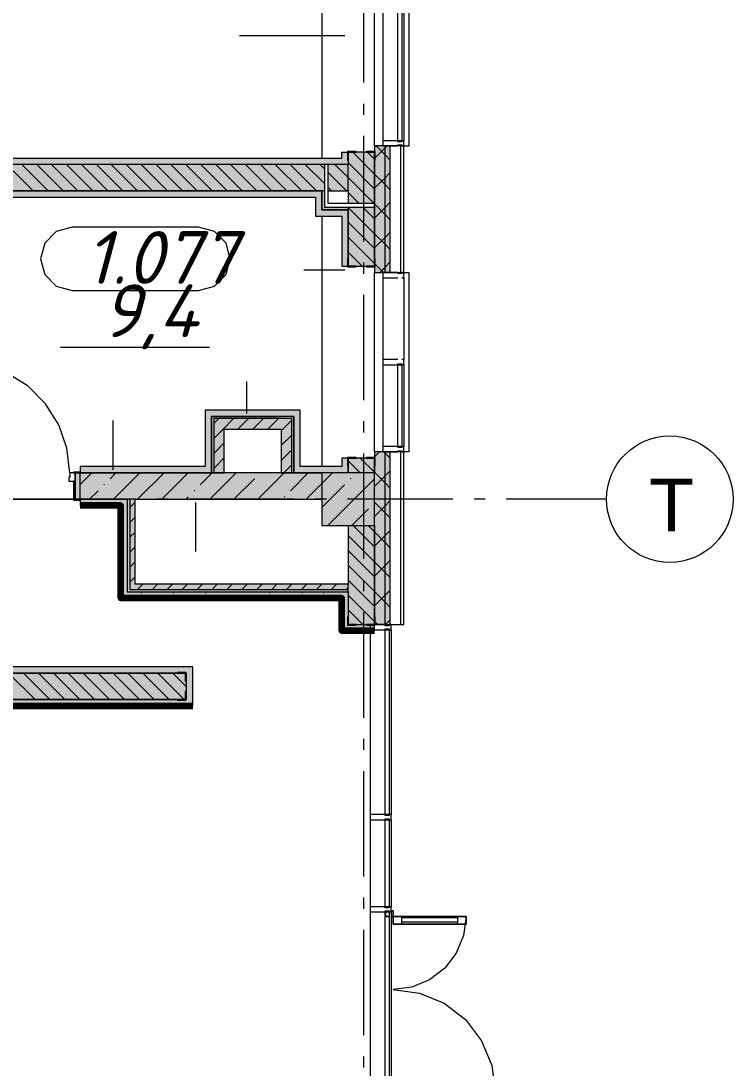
# Model space of a CAD drawing. Header units: millimetres. Extents: x -537608 to 253996, y -217170 to 186033.
# Drawn here: x -345579 to -338826, y -182995 to -173064 of the extents above; entities that cross this region are included whole.
import ezdxf

# ---------------------------------------------------------------- set-up
doc = ezdxf.new("R2010")
doc.units = ezdxf.units.MM
doc.layers.add('16) Лак 1.6м', color=160, linetype='Continuous', lineweight=90)
doc.layers.add('PDF _Геометрия', color=7, linetype='Continuous')
doc.layers.add('PDF _Текст', color=7, linetype='Continuous')
doc.layers.add('PDF _Сплошная заливка', color=7, linetype='Continuous', true_color=0xffffff)
doc.styles.add('PDF ArialMT', font='arial.ttf')
doc.styles.add('PDF ISOCPEUR Italic', font='isocpeui.ttf')

msp = doc.modelspace()

# ---------------------------------------------------------------- hatches: boundary and pattern name
at = {"layer": 'PDF _Сплошная заливка', "transparency": 33554559}
h = msp.add_hatch(color=256, dxfattribs=at)
h.paths.add_polyline_path([(-342355.0063, -178789.6441), (-342226.1907, -178789.6441), (-342226.1907, -177849.6447), (-342476.1919, -177849.6447), (-342476.1919, -178789.6441)], flags=0)
h.paths.add_polyline_path([(-342255.4795, -177349.6446), (-342226.1907, -177349.6446), (-342226.1907, -177209.6444), (-342476.1919, -177209.6444), (-342476.1919, -177349.6446), (-342355.0063, -177349.6446)], flags=0)
h.paths.add_polyline_path([(-342355.0063, -175389.6431), (-342226.1907, -175389.6431), (-342226.1907, -174829.6434), (-342476.1919, -174829.6434), (-342476.1919, -175389.6431)], flags=0)
h.paths.add_polyline_path([(-342476.1919, -174794.6427), (-342226.1907, -174794.6427), (-342226.1907, -174309.6424), (-342476.1919, -174309.6424), (-342476.1919, -174674.6435)], flags=0)
h.paths.add_polyline_path([(-342476.1919, -172489.642), (-342226.1907, -172489.642), (-342226.1907, -171849.6418), (-342476.1919, -171849.6418), (-342476.1919, -171909.6414)], flags=0)
h.paths.add_polyline_path([(-342355.0063, -169554.6408), (-342226.1907, -169554.6408), (-342226.1907, -168499.6402), (-342476.1919, -168499.6402), (-342476.1919, -169554.6408)], flags=0)
h.paths.add_polyline_path([(-342355.0063, -166679.6395), (-342226.1907, -166679.6395), (-342226.1907, -166499.6398), (-342476.1919, -166499.6398), (-342476.1919, -166679.6395)], flags=0)
h = msp.add_hatch(color=256, dxfattribs=at)
h.paths.add_polyline_path([(-342126.1903, -200599.6527), (-342126.1903, -198049.6522), (-342226.1907, -198049.6522), (-342226.1907, -200599.6527)], flags=0)
h.paths.add_polyline_path([(-342226.1907, -196349.6512), (-342126.1903, -196349.6512), (-342126.1903, -183314.6469), (-342226.1907, -183314.6469), (-342226.1907, -196149.6503)], flags=0)
h.paths.add_polyline_path([(-342126.1903, -178789.6441), (-342126.1903, -177149.6437), (-342226.1907, -177149.6437), (-342226.1907, -178789.6441)], flags=0)
h.paths.add_polyline_path([(-342126.1903, -175449.6437), (-342126.1903, -174249.6427), (-342226.1907, -174249.6427), (-342226.1907, -175449.6437)], flags=0)
h.paths.add_polyline_path([(-342226.1907, -172549.6422), (-342126.1903, -172549.6422), (-342126.1903, -171314.6409), (-342226.1907, -171314.6409), (-342226.1907, -172525.337)], flags=0)
h.paths.add_polyline_path([(-342226.1907, -169614.6411), (-342126.1903, -169614.6411), (-342126.1903, -168529.6399), (-342226.1907, -168529.6399), (-342226.1907, -168959.1343)], flags=0)
h = msp.add_hatch(color=256, dxfattribs=at)
h.paths.add_polyline_path([(-342126.1903, -200499.6523), (-342076.1901, -200499.6523), (-342076.1901, -198049.6522), (-342126.1903, -198049.6522), (-342126.1903, -200341.7158)], flags=0)
h.paths.add_polyline_path([(-342126.1903, -196349.6512), (-342076.1901, -196349.6512), (-342076.1901, -183314.6469), (-342126.1903, -183314.6469), (-342126.1903, -195349.0331)], flags=0)
h.paths.add_polyline_path([(-342076.1901, -178789.6441), (-342076.1901, -177149.6437), (-342126.1903, -177149.6437), (-342126.1903, -178789.6441)], flags=0)
h.paths.add_polyline_path([(-342126.1903, -175449.6437), (-342076.1901, -175449.6437), (-342076.1901, -174249.6427), (-342126.1903, -174249.6427), (-342126.1903, -175378.2996)], flags=0)
h.paths.add_polyline_path([(-342076.1901, -172549.6422), (-342076.1901, -171314.6409), (-342126.1903, -171314.6409), (-342126.1903, -172549.6422)], flags=0)
h.paths.add_polyline_path([(-342126.1903, -169614.6411), (-342076.1901, -169614.6411), (-342076.1901, -168529.6399), (-342126.1903, -168529.6399), (-342126.1903, -168959.1343)], flags=0)
at = {"layer": 'PDF _Сплошная заливка', "true_color": 0x56bc34, "transparency": 33554559}
h = msp.add_hatch(color=85, dxfattribs=at)
h.paths.add_polyline_path([(-342536.1904, -174424.6424), (-342476.1919, -174424.6424), (-342476.1919, -174309.6424), (-342536.1904, -174309.6424), (-342536.1904, -174364.6428)], flags=0)
h.paths.add_polyline_path([(-342476.1919, -172489.642), (-342476.1919, -171909.6414), (-342536.1904, -171909.6414), (-342536.1904, -172489.642)], flags=0)
for points in [[(-342536.1904, -174424.6424), (-342536.1904, -174364.6428), (-351304.5809, -174364.6428), (-351304.5809, -174424.6424), (-343198.2756, -174424.6424)], [(-342536.1904, -178539.6452), (-342536.1904, -178479.6444), (-344571.1976, -178479.6444), (-344571.1976, -178539.6452), (-343198.2756, -178539.6452)], [(-342226.1907, -178849.6448), (-342226.1907, -178789.6441), (-342536.1904, -178789.6441), (-342536.1904, -178849.6448), (-342355.0063, -178849.6448)], [(-344008.6909, -179249.6444), (-344008.6909, -179189.6458), (-351987.5757, -179189.6458), (-351987.5757, -179249.6444), (-344884.8143, -179249.6444)], [(-344884.8143, -179559.6462), (-343948.6923, -179559.6462), (-343948.6923, -179499.6455), (-351987.5757, -179499.6455), (-351987.5757, -179559.6462), (-346571.3529, -179559.6462)]]:
    msp.add_hatch(color=85, dxfattribs=at).paths.add_polyline_path(points)
at = {"layer": 'PDF _Сплошная заливка', "transparency": 33554559}
h = msp.add_hatch(color=256, dxfattribs=at)
h.paths.add_polyline_path([(-342776.641, -174674.6435), (-342701.1929, -174674.6435), (-342701.1929, -174424.6424), (-355926.1997, -174424.6424), (-355926.1997, -174674.6435), (-343198.2756, -174674.6435)], flags=0)
h.paths.add_polyline_path([(-342476.1919, -174674.6435), (-342476.1919, -174424.6424), (-342666.1944, -174424.6424), (-342666.1944, -174674.6435)], flags=0)
at = {"layer": 'PDF _Сплошная заливка', "true_color": 0xff7d7d, "transparency": 33554559}
for points in [[(-342726.193, -174734.6431), (-342726.193, -174674.6435), (-346426.1921, -174674.6435), (-346426.1921, -174734.6431), (-342776.641, -174734.6431)], [(-343110.5815, -176815.686), (-342990.5758, -176815.686), (-342990.5758, -176755.6853), (-343831.1927, -176755.6853), (-343831.1927, -176815.686), (-343198.2756, -176815.686)], [(-342726.193, -177349.6446), (-342536.1904, -177349.6446), (-342536.1904, -177289.6439), (-342990.5758, -177289.6439), (-342990.5758, -177349.6446)]]:
    msp.add_hatch(color=11, dxfattribs=at).paths.add_polyline_path(points)
at = {"layer": 'PDF _Сплошная заливка', "transparency": 33554559}
for points in [[(-343198.2756, -176835.6869), (-343010.5811, -176835.6869), (-343010.5811, -176815.686), (-343771.1941, -176815.686), (-343771.1941, -176835.6869), (-343751.1974, -176835.6869)], [(-343110.5815, -176935.6852), (-343110.5815, -176835.6869), (-343751.1974, -176835.6869), (-343751.1974, -176935.6852), (-343198.2756, -176935.6852)], [(-342476.1919, -178479.6444), (-342476.1919, -178454.6443), (-344571.1976, -178454.6443), (-344571.1976, -178479.6444), (-343198.2756, -178479.6444)], [(-342476.1919, -178454.6443), (-342476.1919, -178404.6441), (-344546.1975, -178404.6441), (-344546.1975, -178454.6443), (-343198.2756, -178454.6443)], [(-344008.6909, -179499.6455), (-344008.6909, -179249.6444), (-351927.5685, -179249.6444), (-351927.5685, -179499.6455), (-344884.8143, -179499.6455)]]:
    msp.add_hatch(color=256, dxfattribs=at).paths.add_polyline_path(points)
h = msp.add_hatch(color=256, dxfattribs=at)
h.paths.add_polyline_path([(-343198.2756, -177599.9924), (-342726.193, -177599.9924), (-342726.193, -177349.9912), (-345016.1962, -177349.9912), (-345016.1962, -177599.9924), (-344496.1973, -177599.9924)], flags=0)
h.paths.add_polyline_path([(-348346.1971, -177599.9924), (-348026.1991, -177599.9924), (-348026.1991, -177349.9912), (-351176.1959, -177349.9912), (-351176.1959, -177599.9924), (-348396.1973, -177599.9924)], flags=0)
h.paths.add_polyline_path([(-346771.1988, -177599.9924), (-346266.1931, -177599.9924), (-346266.1931, -177349.9912), (-346776.1937, -177349.9912), (-346776.1937, -177599.9924)], flags=0)
at = {"layer": 'PDF _Сплошная заливка', "true_color": 0xff7d7d, "transparency": 33554559}
h = msp.add_hatch(color=11, dxfattribs=at)
h.paths.add_polyline_path([(-343831.1927, -177349.9912), (-343831.1927, -177289.9927), (-345016.1962, -177289.9927), (-345016.1962, -177341.9908), (-345011.1927, -177341.9908), (-345011.1927, -177349.9912), (-344884.8143, -177349.9912)], flags=0)
h.paths.add_polyline_path([(-346426.1921, -177349.9912), (-346271.1965, -177346.9921), (-346271.1965, -177341.9908), (-346266.1931, -177341.9908), (-346266.1931, -177289.9927), (-346426.1921, -177289.9927)], flags=0)
at = {"layer": 'PDF _Сплошная заливка', "true_color": 0x56bc34, "transparency": 33554559}
h = msp.add_hatch(color=85, dxfattribs=at)
h.paths.add_polyline_path([(-344571.1976, -177659.9908), (-344571.1976, -177599.9924), (-345011.1927, -177600.7717), (-345011.1927, -177607.9927), (-345016.1962, -177607.9927), (-345016.1962, -177659.9908), (-344631.1962, -177659.9908)], flags=0)
h.paths.add_polyline_path([(-346776.1937, -177659.9908), (-346266.1931, -177659.9908), (-346266.1931, -177607.9927), (-346271.1965, -177607.9927), (-346271.1965, -177599.9924), (-346771.1988, -177600.5801), (-346771.1988, -177607.9927), (-346776.1937, -177607.9927)], flags=0)
h.paths.add_polyline_path([(-348257.8915, -177659.9908), (-348026.1991, -177659.9908), (-348026.1991, -177607.9927), (-348031.194, -177607.9927), (-348031.194, -177599.9924), (-348321.197, -177599.9924), (-348321.197, -177659.9908), (-348261.1985, -177659.9908)], flags=0)

# ---------------------------------------------------------------- linework, layer by layer
at = {"layer": '16) Лак 1.6м'}
for points in [[(-342226.1907, -178849.6448), (-342536.1904, -178849.6448), (-342536.1904, -178539.6452), (-344631.1962, -178539.6452), (-344631.1962, -177659.9908), (-345016.1962, -177659.9908)], [(-351987.5757, -179559.6462), (-343948.6923, -179559.6462)]]:
    msp.add_lwpolyline(points, dxfattribs=at)
at = {"layer": 'PDF _Геометрия', "color": 9, "lineweight": 9, "true_color": 0xc0c0c0}
for p, q in [((-342726.193, -171909.6414), (-342726.193, -174364.6428)), ((-342226.1907, -174249.6427), (-342226.1907, -172549.6422)), ((-342726.193, -174914.6431), (-342726.193, -177289.6439)), ((-342226.1907, -177149.6437), (-342226.1907, -175449.6437)), ((-346201.1997, -177599.6436), (-345081.1982, -177599.6436)), ((-345081.1982, -177599.9924), (-346201.1997, -177599.9924))]:
    msp.add_line(p, q, dxfattribs=at)
at = {"layer": 'PDF _Геометрия', "color": 253, "lineweight": 9, "true_color": 0xaaaaaa}
for p, q in [((-341901.9557, -172551.1294), (-341901.9557, -174251.1304)), ((-342326.1912, -173649.182), (-342326.1912, -172649.1824)), ((-342326.1912, -173955.0162), (-342326.1912, -173849.184)), ((-342326.1912, -175155.0173), (-342326.1912, -174155.0161)), ((-342001.9562, -174209.643), (-342001.9562, -174199.6425)), ((-342001.9562, -174249.6427), (-342001.9562, -174239.6434)), ((-341999.9582, -174199.6425), (-341999.9582, -174209.643)), ((-341999.9582, -174239.6434), (-341999.9582, -174249.6427)), ((-341901.9557, -174251.1304), (-341949.1916, -174251.1304)), ((-345243.6946, -175060.3863), (-345353.5039, -175170.1934)), ((-345093.6939, -175020.1944), (-345243.6946, -175060.3863)), ((-343893.6973, -175020.1944), (-345093.6939, -175020.1944)), ((-343743.6966, -175060.3863), (-343893.6973, -175020.1944)), ((-343633.8873, -175170.1934), (-343743.6966, -175060.3863)), ((-345353.5039, -175170.1934), (-345393.6953, -175320.1941)), ((-343593.696, -175320.1941), (-343633.8873, -175170.1934)), ((-345393.6953, -175320.1941), (-345353.5039, -175470.1937)), ((-343633.8873, -175470.1937), (-343593.696, -175320.1941)), ((-342326.1912, -175460.8499), (-342326.1912, -175355.017)), ((-345353.5039, -175470.1937), (-345243.6946, -175580.0019)), ((-343743.6966, -175580.0019), (-343633.8873, -175470.1937)), ((-342001.9562, -175459.6437), (-342001.9562, -175451.1303)), ((-342001.9562, -175451.1303), (-341999.9582, -175451.1303)), ((-341999.9582, -175451.1303), (-341999.9582, -175459.6437)), ((-341949.1916, -175451.1303), (-341901.9557, -175451.1303)), ((-341901.9557, -175451.1303), (-341901.9557, -177151.1314)), ((-345243.6946, -175580.0019), (-345093.6939, -175620.1943)), ((-345093.6939, -175620.1943), (-343893.6973, -175620.1943)), ((-343893.6973, -175620.1943), (-343743.6966, -175580.0019)), ((-342326.1912, -176660.8519), (-342326.1912, -175660.8507)), ((-345202.7368, -176158.2296), (-343789.8215, -176158.2296)), ((-342001.9562, -176324.6433), (-342001.9562, -176314.6439)), ((-341999.9582, -176314.6439), (-341999.9582, -176324.6433)), ((-342326.1912, -176966.6835), (-342326.1912, -176860.8506)), ((-342001.9562, -177109.644), (-342001.9562, -177099.6435)), ((-342001.9562, -177149.6437), (-342001.9562, -177139.6432)), ((-341999.9582, -177099.6435), (-341999.9582, -177109.644)), ((-341999.9582, -177139.6432), (-341999.9582, -177149.6437)), ((-341901.9557, -177151.1314), (-341949.1916, -177151.1314)), ((-342326.1912, -178166.6844), (-342326.1912, -177166.6844)), ((-344494.0185, -177599.6436), (-345494.023, -177599.6436)), ((-344188.187, -177599.6436), (-344294.0262, -177599.6436)), ((-342988.1903, -177599.6436), (-343988.1861, -177599.6436)), ((-342682.3588, -177599.6436), (-342788.1894, -177599.6436)), ((-341482.3535, -177599.6436), (-342482.3579, -177599.6436)), ((-341176.5219, -177599.6436), (-341282.3526, -177599.6436)), ((-340026.1896, -177599.6436), (-340976.521, -177599.6436)), ((-342326.1912, -178472.5182), (-342326.1912, -178366.6853)), ((-342326.1912, -179672.5192), (-342326.1912, -178672.519)), ((-342326.1912, -179978.3528), (-342326.1912, -179872.5179)), ((-342326.1912, -181178.3539), (-342326.1912, -180178.3515)), ((-342326.1912, -181484.1854), (-342326.1912, -181378.3526)), ((-342326.1912, -182684.1863), (-342326.1912, -181684.1863)), ((-342326.1912, -182990.0201), (-342326.1912, -182884.1872))]:
    msp.add_line(p, q, dxfattribs=at)
at = {"layer": 'PDF _Геометрия', "lineweight": 9}
for p, q in [((-342146.1955, -172599.6419), (-342146.1955, -174199.6425)), ((-342006.1932, -174199.6425), (-342006.1932, -172599.6419)), ((-341966.1913, -172599.6419), (-341966.1913, -174199.6425)), ((-341949.1916, -172599.6419), (-341949.1916, -174199.6425)), ((-342506.1954, -173204.8364), (-343506.1912, -173204.8364)), ((-342226.1907, -174249.6427), (-342226.1907, -175449.6437)), ((-342126.1903, -174249.6427), (-342226.1907, -174249.6427)), ((-342226.1907, -174368.4482), (-342126.1903, -174268.4477)), ((-342126.1903, -174333.7151), (-342210.2675, -174249.6427)), ((-342006.1932, -174199.6425), (-342146.1955, -174199.6425)), ((-342146.1955, -174199.6425), (-342146.1955, -174249.6427)), ((-342146.1955, -174249.6427), (-342006.1932, -174249.6427)), ((-342126.1903, -174268.4477), (-342107.3907, -174249.6427)), ((-342076.1901, -174249.6427), (-342126.1903, -174249.6427)), ((-342126.1903, -175449.6437), (-342126.1903, -174249.6427)), ((-341976.1982, -174249.6427), (-342076.1901, -174249.6427)), ((-342076.1901, -175449.6437), (-342076.1901, -174249.6427)), ((-342006.1932, -174209.643), (-342006.1932, -174199.6425)), ((-341966.1913, -174199.6425), (-342006.1932, -174199.6425)), ((-341966.1913, -174209.643), (-342006.1932, -174209.643)), ((-342006.1932, -174249.6427), (-342006.1932, -174239.6434)), ((-342006.1932, -174239.6434), (-341966.1913, -174239.6434)), ((-341949.1916, -174249.6427), (-341976.1982, -174249.6427)), ((-341976.1982, -175449.6437), (-341976.1982, -174249.6427)), ((-341949.1916, -174199.6425), (-341966.1913, -174199.6425)), ((-341966.1913, -174199.6425), (-341966.1913, -174209.643)), ((-341966.1913, -174239.6434), (-341966.1913, -174249.6427)), ((-341966.1913, -174249.6427), (-341949.1916, -174249.6427)), ((-341949.1916, -174249.6427), (-341949.1916, -174199.6425)), ((-341949.1916, -175449.6437), (-341949.1916, -174249.6427)), ((-351244.5823, -174364.6428), (-342536.1904, -174364.6428)), ((-342536.1904, -174364.6428), (-342536.1904, -174309.6424)), ((-342536.1904, -174309.6424), (-342476.1919, -174309.6424)), ((-342476.1919, -174309.6424), (-342476.1919, -174424.6424)), ((-342226.1907, -174309.6424), (-342476.1919, -174309.6424)), ((-342476.1919, -174309.6424), (-342476.1919, -174424.6424)), ((-342226.1907, -174516.558), (-342433.1069, -174309.6424)), ((-342226.1907, -174375.1363), (-342291.6922, -174309.6424)), ((-342226.1907, -174794.6427), (-342226.1907, -174309.6424)), ((-342076.1901, -174383.7148), (-342126.1903, -174333.7151)), ((-342701.1929, -174424.6424), (-355926.1997, -174424.6424)), ((-342536.1904, -174424.6424), (-351304.5809, -174424.6424)), ((-345462.2195, -174674.6435), (-345712.2207, -174424.6424)), ((-345320.8049, -174674.6435), (-345570.8059, -174424.6424)), ((-345179.3815, -174674.6435), (-345429.3826, -174424.6424)), ((-345037.9582, -174674.6435), (-345287.9594, -174424.6424)), ((-344896.535, -174674.6435), (-345146.5361, -174424.6424)), ((-344755.1203, -174674.6435), (-345005.1128, -174424.6424)), ((-344613.697, -174674.6435), (-344863.6981, -174424.6424)), ((-344472.2737, -174674.6435), (-344722.2748, -174424.6424)), ((-344330.8504, -174674.6435), (-344580.8515, -174424.6424)), ((-344189.4271, -174674.6435), (-344439.4282, -174424.6424)), ((-344048.0124, -174674.6435), (-344298.0049, -174424.6424)), ((-343906.5891, -174674.6435), (-344156.5902, -174424.6424)), ((-343765.1659, -174674.6435), (-344015.167, -174424.6424)), ((-343623.7426, -174674.6435), (-343873.7437, -174424.6424)), ((-343482.3193, -174674.6435), (-343732.3203, -174424.6424)), ((-343340.9046, -174674.6435), (-343590.9057, -174424.6424)), ((-343199.4813, -174674.6435), (-343449.4824, -174424.6424)), ((-343058.058, -174674.6435), (-343308.0591, -174424.6424)), ((-342916.6347, -174674.6435), (-343166.6358, -174424.6424)), ((-342775.22, -174674.6435), (-343025.2125, -174424.6424)), ((-342701.1929, -174607.2436), (-342883.7978, -174424.6424)), ((-342701.1929, -174465.822), (-342742.3746, -174424.6424)), ((-342666.1944, -174424.6424), (-342701.1929, -174424.6424)), ((-342701.1929, -174424.6424), (-342701.1929, -174674.6435)), ((-342476.1919, -174424.6424), (-342666.1944, -174424.6424)), ((-342666.1944, -174674.6435), (-342666.1944, -174424.6424)), ((-342476.1919, -174549.4013), (-342600.9513, -174424.6424)), ((-342476.1919, -174424.6424), (-342536.1904, -174424.6424)), ((-342226.1907, -174657.9797), (-342476.1919, -174407.9796)), ((-342476.1919, -174674.6435), (-342476.1919, -174424.6424)), ((-342492.3735, -174674.6435), (-342666.1944, -174500.8226)), ((-342230.9531, -174794.6427), (-342476.1919, -174549.4013)), ((-342126.1903, -174616.5579), (-342226.1907, -174516.558)), ((-342226.1907, -174651.2915), (-342126.1903, -174551.2911)), ((-342126.1903, -174551.2911), (-342076.1901, -174501.2909)), ((-342726.193, -174674.6435), (-346426.1921, -174674.6435)), ((-346426.1921, -174674.6435), (-342726.193, -174674.6435)), ((-342726.193, -174794.6427), (-342726.193, -174674.6435)), ((-342726.193, -174674.6435), (-342726.193, -174734.6431)), ((-342701.1929, -174674.6435), (-342726.193, -174674.6435)), ((-342701.1929, -174674.6435), (-342701.1929, -174794.6427)), ((-342633.7967, -174674.6435), (-342666.1944, -174642.2437)), ((-342666.1944, -174674.6435), (-342476.1919, -174674.6435)), ((-342666.1944, -174794.6427), (-342666.1944, -174674.6435)), ((-342476.1919, -174674.6435), (-342476.1919, -174794.6427)), ((-342076.1901, -174666.5581), (-342126.1903, -174616.5579)), ((-346366.1935, -174734.6431), (-342786.1915, -174734.6431)), ((-342786.1915, -174734.6431), (-342786.1915, -174914.6431)), ((-342726.193, -174734.6431), (-342726.193, -174854.6435)), ((-342372.3764, -174794.6427), (-342476.1919, -174690.8219)), ((-342726.193, -174829.6434), (-342726.193, -174794.6427)), ((-342726.193, -174854.6435), (-342726.193, -174829.6434)), ((-342476.1919, -174854.6435), (-342726.193, -174854.6435)), ((-342726.193, -174854.6435), (-342536.1904, -174854.6435)), ((-342701.1929, -174794.6427), (-342701.1929, -174829.6434)), ((-342701.1929, -174829.6434), (-342476.1919, -174829.6434)), ((-342476.1919, -174794.6427), (-342666.1944, -174794.6427)), ((-342536.1904, -174854.6435), (-342476.1919, -174854.6435)), ((-342226.1907, -174794.6427), (-342476.1919, -174794.6427)), ((-342476.1919, -174829.6434), (-342226.1907, -174829.6434)), ((-342476.1919, -174854.6435), (-342476.1919, -174829.6434)), ((-342226.1907, -175082.2442), (-342476.1919, -174832.2431)), ((-342476.1919, -175389.6431), (-342476.1919, -174854.6435)), ((-342476.1919, -174854.6435), (-342476.1919, -175389.6431)), ((-342226.1907, -174940.8219), (-342337.3693, -174829.6434)), ((-342226.1907, -174829.6434), (-342226.1907, -174794.6427)), ((-342126.1903, -174899.4013), (-342226.1907, -174799.4008)), ((-342226.1907, -175389.6431), (-342226.1907, -174829.6434)), ((-342226.1907, -174934.1338), (-342126.1903, -174834.1339)), ((-342126.1903, -174834.1339), (-342076.1901, -174784.1342)), ((-342786.1915, -174914.6431), (-342726.193, -174914.6431)), ((-342726.193, -174914.6431), (-342536.1904, -174914.6431)), ((-342536.1904, -174914.6431), (-342536.1904, -175389.6431)), ((-342226.1907, -175223.6653), (-342476.1919, -174973.6658)), ((-342076.1901, -174949.4004), (-342126.1903, -174899.4013)), ((-342126.1903, -175116.9767), (-342076.1901, -175066.9764)), ((-342226.1907, -175365.0864), (-342476.1919, -175115.0864)), ((-342126.1903, -175182.2435), (-342226.1907, -175082.2442)), ((-342226.1907, -175216.9771), (-342126.1903, -175116.9767)), ((-342343.0618, -175389.6431), (-342476.1919, -175256.5075)), ((-342076.1901, -175232.2437), (-342126.1903, -175182.2435)), ((-342141.6399, -175449.6437), (-342226.1907, -175365.0864)), ((-342126.1903, -175399.8184), (-342076.1901, -175349.8198)), ((-342506.1954, -175426.5167), (-342897.6715, -175426.5167)), ((-342536.1904, -175389.6431), (-342476.1919, -175389.6431)), ((-342476.1919, -175389.6431), (-342226.1907, -175389.6431)), ((-342226.1907, -175449.6437), (-342126.1903, -175449.6437)), ((-342176.0183, -175449.6437), (-342126.1903, -175399.8184)), ((-342006.1932, -175449.6437), (-342146.1955, -175449.6437)), ((-342146.1955, -175449.6437), (-342146.1955, -175499.6429)), ((-342126.1903, -175449.6437), (-342076.1901, -175449.6437)), ((-342076.1901, -175449.6437), (-341976.1982, -175449.6437)), ((-342006.1932, -175459.6437), (-342006.1932, -175449.6437)), ((-341966.1913, -175459.6437), (-342006.1932, -175459.6437)), ((-341976.1982, -175449.6437), (-341949.1916, -175449.6437)), ((-341949.1916, -175449.6437), (-341966.1913, -175449.6437)), ((-341966.1913, -175449.6437), (-341966.1913, -175459.6437)), ((-341949.1916, -175499.6429), (-341949.1916, -175449.6437)), ((-342146.1955, -175499.6429), (-342006.1932, -175499.6429)), ((-342146.1955, -175499.6429), (-342146.1955, -176274.6447)), ((-341966.1913, -175499.6429), (-341949.1916, -175499.6429)), ((-341949.1916, -175499.6429), (-341949.1916, -176274.6447)), ((-342006.1932, -176274.6447), (-342146.1955, -176274.6447)), ((-342146.1955, -176274.6447), (-342146.1955, -176324.6433)), ((-342146.1955, -176324.6433), (-342146.1955, -177099.6435)), ((-342146.1955, -176324.6433), (-342006.1932, -176324.6433)), ((-342006.1932, -176324.6433), (-342006.1932, -176314.6439)), ((-342006.1932, -176314.6439), (-341966.1913, -176314.6439)), ((-342006.1932, -177099.6435), (-342006.1932, -176324.6433)), ((-342006.1932, -176324.6433), (-341966.1913, -176324.6433)), ((-341949.1916, -176274.6447), (-341966.1913, -176274.6447)), ((-341966.1913, -176314.6439), (-341966.1913, -176324.6433)), ((-341966.1913, -176324.6433), (-341966.1913, -177099.6435)), ((-341966.1913, -176324.6433), (-341949.1916, -176324.6433)), ((-341949.1916, -176324.6433), (-341949.1916, -176274.6447)), ((-341949.1916, -176324.6433), (-341949.1916, -177099.6435)), ((-345511.5308, -176529.0674), (-345710.6188, -176403.9743)), ((-345345.271, -176695.3272), (-345511.5308, -176529.0674)), ((-343437.1934, -176785.6867), (-343437.1934, -176483.9867)), ((-345220.1757, -176894.4131), (-345345.271, -176695.3272)), ((-342990.5758, -176755.6853), (-343831.1927, -176755.6853)), ((-343831.1927, -176755.6853), (-343831.1927, -176815.686)), ((-342930.5772, -176755.6853), (-342990.5758, -176755.6853)), ((-342930.5772, -177289.6439), (-342930.5772, -176755.6853)), ((-344704.1125, -177319.9919), (-344704.1125, -176853.8406)), ((-343831.1927, -176815.686), (-343831.1927, -177289.9927)), ((-343771.1941, -177349.9912), (-343771.1941, -176815.686)), ((-343771.1941, -176815.686), (-343110.5815, -176815.686)), ((-343110.5815, -176815.686), (-343771.1941, -176815.686)), ((-343771.1941, -176815.686), (-343771.1941, -176835.6869)), ((-343771.1941, -176835.6869), (-343771.1941, -176935.6852)), ((-343751.1974, -176883.3986), (-343703.4794, -176835.6869)), ((-343110.5815, -176835.6869), (-343751.1974, -176835.6869)), ((-343751.1974, -176835.6869), (-343751.1974, -176935.6852)), ((-343662.0566, -176935.6852), (-343562.0647, -176835.6869)), ((-343520.6419, -176935.6852), (-343420.6414, -176835.6869)), ((-343379.2185, -176935.6852), (-343279.2181, -176835.6869)), ((-343237.7953, -176935.6852), (-343137.7948, -176835.6869)), ((-343010.5811, -176815.686), (-343110.5815, -176815.686)), ((-343010.5811, -176835.6869), (-343110.5815, -176835.6869)), ((-343110.5815, -176949.8904), (-343010.5811, -176849.89)), ((-342990.5758, -176815.686), (-343010.5811, -176815.686)), ((-343010.5811, -176815.686), (-342990.5758, -176815.686)), ((-343010.5811, -177349.9912), (-343010.5811, -176835.6869)), ((-342990.5758, -177349.9912), (-342990.5758, -176815.686)), ((-342990.5758, -176815.686), (-342990.5758, -177289.6439)), ((-345142.5229, -177116.344), (-345220.1757, -176894.4131)), ((-343771.1941, -176935.6852), (-343771.1941, -177349.9912)), ((-343751.1974, -177024.8197), (-343662.0566, -176935.6852)), ((-343751.1974, -176935.6852), (-343751.1974, -177349.9912)), ((-343651.197, -177349.9912), (-343651.197, -176935.6852)), ((-343651.197, -176935.6852), (-343110.5815, -176935.6852)), ((-343110.5815, -176935.6852), (-343110.5815, -177349.9912)), ((-343751.1974, -177166.2408), (-343651.197, -177066.2425)), ((-343110.5815, -177091.3116), (-343010.5811, -176991.3111)), ((-345116.1966, -177349.9912), (-345142.5229, -177116.344)), ((-343110.5815, -177232.7327), (-343010.5811, -177132.7344)), ((-342226.1907, -177196.8774), (-342178.9635, -177149.6437)), ((-342126.1903, -177149.6437), (-342226.1907, -177149.6437)), ((-342226.1907, -177149.6437), (-342226.1907, -177349.6446)), ((-342006.1932, -177099.6435), (-342146.1955, -177099.6435)), ((-342146.1955, -177099.6435), (-342146.1955, -177149.6437)), ((-342146.1955, -177149.6437), (-342006.1932, -177149.6437)), ((-342126.1903, -177162.1438), (-342138.6947, -177149.6437)), ((-342126.1903, -178789.6441), (-342126.1903, -177149.6437)), ((-342076.1901, -177149.6437), (-342126.1903, -177149.6437)), ((-342076.1901, -177212.144), (-342126.1903, -177162.1438)), ((-342076.1901, -178789.6441), (-342076.1901, -177149.6437)), ((-341976.1982, -177149.6437), (-342076.1901, -177149.6437)), ((-341966.1913, -177099.6435), (-342006.1932, -177099.6435)), ((-342006.1932, -177109.644), (-342006.1932, -177099.6435)), ((-341966.1913, -177109.644), (-342006.1932, -177109.644)), ((-342006.1932, -177149.6437), (-342006.1932, -177139.6432)), ((-342006.1932, -177139.6432), (-341966.1913, -177139.6432)), ((-341976.1982, -178789.6441), (-341976.1982, -177149.6437)), ((-341949.1916, -177149.6437), (-341976.1982, -177149.6437)), ((-341949.1916, -177099.6435), (-341966.1913, -177099.6435)), ((-341966.1913, -177099.6435), (-341966.1913, -177109.644)), ((-341966.1913, -177139.6432), (-341966.1913, -177149.6437)), ((-341966.1913, -177149.6437), (-341949.1916, -177149.6437)), ((-341949.1916, -177149.6437), (-341949.1916, -177099.6435)), ((-341949.1916, -178789.6441), (-341949.1916, -177149.6437)), ((-343751.1974, -177307.6641), (-343651.197, -177207.6637)), ((-342476.1919, -177209.6444), (-342536.1904, -177209.6444)), ((-342536.1904, -177209.6444), (-342536.1904, -177289.6439)), ((-342476.1919, -177209.6444), (-342476.1919, -177349.6446)), ((-342476.1919, -177349.6446), (-342476.1919, -177209.6444)), ((-342226.1907, -177209.6444), (-342476.1919, -177209.6444)), ((-342362.955, -177349.6446), (-342476.1919, -177236.4078)), ((-342226.1907, -177344.9856), (-342361.5341, -177209.6444)), ((-342226.1907, -177349.6446), (-342226.1907, -177209.6444)), ((-345116.1966, -177349.9912), (-345116.1966, -177389.991)), ((-345066.1964, -177349.9912), (-345116.1966, -177349.9912)), ((-345011.1927, -177341.9908), (-345081.1982, -177341.9908)), ((-345081.1982, -177341.9908), (-345081.1982, -177349.9912)), ((-345066.1964, -177349.9912), (-345081.1982, -177349.9912)), ((-345081.1982, -177349.9912), (-345081.1982, -177350.9923)), ((-345081.1982, -177349.9912), (-345011.1927, -177349.9912)), ((-345081.1982, -177350.9923), (-345066.1964, -177350.9923)), ((-345066.1964, -177429.9929), (-345066.1964, -177349.9912)), ((-345016.1962, -177349.9912), (-345066.1964, -177349.9912)), ((-345066.1964, -177349.9912), (-345066.1964, -177599.9924)), ((-345066.1964, -177350.9923), (-345066.1964, -177349.9912)), ((-343831.1927, -177289.9927), (-345016.1962, -177289.9927)), ((-345016.1962, -177289.9927), (-345016.1962, -177341.9908)), ((-345016.1962, -177459.5637), (-344906.6194, -177349.9912)), ((-345016.1962, -177599.9924), (-345016.1962, -177349.9912)), ((-345011.1927, -177349.9912), (-345011.1927, -177341.9908)), ((-343831.1927, -177349.9912), (-345011.1927, -177349.9912)), ((-345011.1927, -177349.9912), (-343831.1927, -177349.9912)), ((-344734.1075, -177405.5762), (-344678.5268, -177349.9912)), ((-344700.4266, -177599.9924), (-344450.4255, -177349.9912)), ((-344472.3254, -177599.9924), (-344222.3243, -177349.9912)), ((-344244.2327, -177599.9924), (-343994.2316, -177349.9912)), ((-343878.7385, -177462.5994), (-343766.1303, -177349.9912)), ((-342726.193, -177349.9912), (-343831.1927, -177349.9912)), ((-343831.1927, -177349.9912), (-343771.1941, -177349.9912)), ((-343788.0302, -177599.9924), (-343538.0291, -177349.9912)), ((-343771.1941, -177349.9912), (-343751.1974, -177349.9912)), ((-343751.1974, -177349.9912), (-343651.197, -177349.9912)), ((-343652.1012, -177349.9912), (-343651.197, -177349.0849)), ((-343331.8364, -177599.9924), (-343081.8352, -177349.9912)), ((-343110.5815, -177349.9912), (-343010.5811, -177349.9912)), ((-343086.4167, -177349.9912), (-343010.5811, -177274.1555)), ((-343023.3696, -177519.6247), (-342853.734, -177349.9912)), ((-343010.5811, -177349.9912), (-342990.5758, -177349.9912)), ((-342990.5758, -177289.6439), (-342990.5758, -177349.6446)), ((-342990.5758, -177349.6446), (-342726.193, -177349.6446)), ((-342536.1904, -177289.6439), (-342930.5772, -177289.6439)), ((-342726.193, -177450.5493), (-342625.2883, -177349.6446)), ((-342226.1907, -177349.6446), (-342726.193, -177349.6446)), ((-342726.193, -177349.6446), (-342726.193, -177849.6447)), ((-342126.1903, -177444.9861), (-342226.1907, -177344.9856)), ((-342226.1907, -177849.6447), (-342226.1907, -177349.6446)), ((-342126.1903, -177379.7192), (-342076.1901, -177329.719)), ((-345116.1966, -177389.991), (-345126.195, -177389.991)), ((-345126.195, -177389.991), (-345126.195, -177429.9929)), ((-345126.195, -177429.9929), (-345066.1964, -177429.9929)), ((-345066.1964, -177429.9929), (-345081.1982, -177429.9929)), ((-345081.1982, -177429.9929), (-345081.1982, -177599.9924)), ((-345066.1964, -177599.9924), (-345066.1964, -177429.9929)), ((-344791.1349, -177462.5994), (-344786.3898, -177457.8586)), ((-343559.929, -177599.9924), (-343365.5172, -177405.5762)), ((-342875.6339, -177599.9924), (-342726.193, -177450.5493)), ((-342726.193, -177678.6484), (-342510.1483, -177462.5994)), ((-342669.0966, -177849.6447), (-342226.1907, -177406.7452)), ((-342453.1208, -177405.5762), (-342448.3842, -177400.8332)), ((-342226.1907, -177479.7197), (-342126.1903, -177379.7192)), ((-342076.1901, -177494.9863), (-342126.1903, -177444.9861)), ((-344928.5279, -177599.9924), (-344848.1538, -177519.6247)), ((-343935.766, -177519.6247), (-343931.0209, -177514.8839)), ((-345081.1982, -177599.9924), (-345066.1964, -177599.9924)), ((-345011.1927, -177599.9924), (-345081.1982, -177599.9924)), ((-345081.1982, -177599.9924), (-345081.1982, -177607.9927)), ((-345081.1982, -177607.9927), (-345011.1927, -177607.9927)), ((-345066.1964, -177599.9924), (-345016.1962, -177599.9924)), ((-345016.1962, -177607.9927), (-345016.1962, -177659.9908)), ((-345016.1962, -177659.9908), (-344631.1962, -177659.9908)), ((-345011.1927, -177607.9927), (-345011.1927, -177599.9924)), ((-344571.1976, -177599.9924), (-345011.1927, -177599.9924)), ((-345011.1927, -177599.9924), (-344571.1976, -177599.9924)), ((-344631.1962, -177659.9908), (-344631.1962, -178539.6452)), ((-344571.1976, -177599.9924), (-344571.1976, -177659.9908)), ((-344546.1975, -177599.9924), (-344571.1976, -177599.9924)), ((-344571.1976, -177599.9924), (-344571.1976, -178404.6441)), ((-344571.1976, -177659.9908), (-344571.1976, -178479.6444)), ((-344496.1973, -177599.9924), (-344546.1975, -177599.9924)), ((-344546.1975, -177599.9924), (-344546.1975, -178404.6441)), ((-344546.1975, -177678.3987), (-344496.1973, -177628.3984)), ((-344496.1973, -178404.6441), (-344496.1973, -177599.9924)), ((-344496.1973, -177599.9924), (-342726.193, -177599.9924)), ((-344016.1315, -177599.9924), (-343992.7848, -177576.65)), ((-343923.2875, -177629.9916), (-343923.2875, -178096.1429)), ((-343080.3971, -177576.65), (-343075.652, -177571.907)), ((-342126.1903, -177727.8283), (-342226.1907, -177627.83)), ((-342126.1903, -177662.5615), (-342076.1901, -177612.5613)), ((-342440.9953, -177849.6447), (-342282.047, -177690.6985)), ((-342226.1907, -177762.5619), (-342126.1903, -177662.5615)), ((-342076.1901, -177777.8285), (-342126.1903, -177727.8283)), ((-344546.1975, -177819.8198), (-344496.1973, -177769.8217)), ((-342726.193, -177849.6447), (-342226.1907, -177849.6447)), ((-342476.1919, -177849.6447), (-342476.1919, -178404.6441)), ((-342226.1907, -178052.0934), (-342428.646, -177849.6447)), ((-342226.1907, -177910.6723), (-342287.2227, -177849.6447)), ((-342226.1907, -178789.6441), (-342226.1907, -177849.6447)), ((-342226.1907, -177849.6447), (-342226.1907, -178789.6441)), ((-344546.1975, -177961.2431), (-344496.1973, -177911.2428)), ((-342226.1907, -178193.5146), (-342476.1919, -177943.5156)), ((-342126.1903, -178010.6728), (-342226.1907, -177910.6723)), ((-342226.1907, -178045.4042), (-342126.1903, -177945.4059)), ((-342126.1903, -177945.4059), (-342076.1901, -177895.4057)), ((-344546.1975, -178102.6642), (-344496.1973, -178052.664)), ((-342076.1901, -178060.673), (-342126.1903, -178010.6728)), ((-342226.1907, -178334.9358), (-342476.1919, -178084.9368)), ((-344546.1975, -178244.0854), (-344496.1973, -178194.0851)), ((-342226.1907, -178476.3569), (-342476.1919, -178226.3579)), ((-342126.1903, -178293.515), (-342226.1907, -178193.5146)), ((-342226.1907, -178328.2486), (-342126.1903, -178228.2482)), ((-342126.1903, -178228.2482), (-342076.1901, -178178.248)), ((-344546.1975, -178385.5065), (-344496.1973, -178335.5063)), ((-342076.1901, -178343.5152), (-342126.1903, -178293.515)), ((-344571.1976, -178404.6441), (-344571.1976, -178454.6443)), ((-344571.1976, -178454.6443), (-344571.1976, -178479.6444)), ((-344546.1975, -178404.6441), (-344546.1975, -178454.6443)), ((-344546.1975, -178454.6443), (-342476.1919, -178454.6443)), ((-342476.1919, -178404.6441), (-344496.1973, -178404.6441)), ((-344473.9099, -178454.6443), (-344423.9097, -178404.6441)), ((-344332.4867, -178454.6443), (-344282.495, -178404.6441)), ((-344191.072, -178454.6443), (-344141.0718, -178404.6441)), ((-344049.6487, -178454.6443), (-343999.6485, -178404.6441)), ((-343908.2254, -178454.6443), (-343858.2251, -178404.6441)), ((-343766.8021, -178454.6443), (-343716.8019, -178404.6441)), ((-343625.3874, -178454.6443), (-343575.3872, -178404.6441)), ((-343483.9642, -178454.6443), (-343433.9639, -178404.6441)), ((-343342.5408, -178454.6443), (-343292.5406, -178404.6441)), ((-343201.1175, -178454.6443), (-343151.1173, -178404.6441)), ((-343059.6943, -178454.6443), (-343009.694, -178404.6441)), ((-342918.2796, -178454.6443), (-342868.2794, -178404.6441)), ((-342776.8563, -178454.6443), (-342726.856, -178404.6441)), ((-342635.433, -178454.6443), (-342585.4327, -178404.6441)), ((-342494.0097, -178454.6443), (-342476.1919, -178436.8265)), ((-342226.1907, -178617.7801), (-342476.1919, -178367.779)), ((-342476.1919, -178454.6443), (-342476.1919, -178404.6441)), ((-342476.1919, -178479.6444), (-342476.1919, -178454.6443)), ((-344631.1962, -178539.6452), (-344571.1976, -178539.6452)), ((-344571.1976, -178479.6444), (-342536.1904, -178479.6444)), ((-344571.1976, -178479.6444), (-342476.1919, -178479.6444)), ((-344571.1976, -178539.6452), (-342536.1904, -178539.6452)), ((-342536.1904, -178479.6444), (-342476.1919, -178479.6444)), ((-342536.1904, -178539.6452), (-342536.1904, -178789.6441)), ((-342476.1919, -178479.6444), (-342476.1919, -178789.6441)), ((-342476.1919, -178479.6444), (-342476.1919, -178789.6441)), ((-342226.1907, -178759.2013), (-342476.1919, -178509.2002)), ((-342126.1903, -178576.3573), (-342226.1907, -178476.3569)), ((-342226.1907, -178611.0909), (-342126.1903, -178511.0905)), ((-342126.1903, -178511.0905), (-342076.1901, -178461.0903)), ((-342337.1712, -178789.6441), (-342476.1919, -178650.6214)), ((-342076.1901, -178626.3576), (-342126.1903, -178576.3573)), ((-342121.9016, -178789.6441), (-342076.1901, -178743.9325)), ((-342536.1904, -178789.6441), (-342536.1904, -178849.6448)), ((-342536.1904, -178849.6448), (-342226.1907, -178849.6448)), ((-342476.1919, -178789.6441), (-342226.1907, -178789.6441)), ((-342126.1903, -178789.6441), (-342266.1926, -178789.6441)), ((-342266.1926, -178789.6441), (-342266.1926, -178839.6443)), ((-342266.1926, -178839.6443), (-342126.1903, -178839.6443)), ((-342266.1926, -178849.6448), (-342266.1926, -180589.6456)), ((-342195.748, -178789.6441), (-342226.1907, -178759.2013)), ((-342226.1907, -178849.6448), (-342226.1907, -178789.6441)), ((-342226.1907, -178789.6441), (-342126.1903, -178789.6441)), ((-342126.1903, -178799.6445), (-342126.1903, -178789.6441)), ((-342126.1903, -178789.6441), (-342076.1901, -178789.6441)), ((-342086.197, -178799.6445), (-342126.1903, -178799.6445)), ((-342126.1903, -178839.6443), (-342126.1903, -178829.6438)), ((-342126.1903, -178829.6438), (-342086.197, -178829.6438)), ((-342126.1903, -180589.6456), (-342126.1903, -178839.6443)), ((-342126.1903, -178839.6443), (-342086.197, -178839.6443)), ((-342086.197, -178789.6441), (-342086.197, -178799.6445)), ((-342069.1973, -178789.6441), (-342086.197, -178789.6441)), ((-342086.197, -178829.6438), (-342086.197, -178839.6443)), ((-342086.197, -178839.6443), (-342069.1973, -178839.6443)), ((-342086.197, -178839.6443), (-342086.197, -180589.6456)), ((-342076.1901, -178789.6441), (-341976.1982, -178789.6441)), ((-342069.1973, -178839.6443), (-342069.1973, -178789.6441)), ((-342069.1973, -178839.6443), (-342069.1973, -180589.6456)), ((-341976.1982, -178789.6441), (-341949.1916, -178789.6441)), ((-344008.6909, -179189.6458), (-351987.5757, -179189.6458)), ((-344008.6909, -179249.6444), (-351927.5685, -179249.6444)), ((-351927.5685, -179249.6444), (-344008.6909, -179249.6444)), ((-345445.547, -179499.6455), (-345695.5481, -179249.6444)), ((-345304.1238, -179499.6455), (-345554.1249, -179249.6444)), ((-345162.7091, -179499.6455), (-345412.7102, -179249.6444)), ((-345021.2857, -179499.6455), (-345271.2868, -179249.6444)), ((-344879.8625, -179499.6455), (-345129.8636, -179249.6444)), ((-344738.4392, -179499.6455), (-344988.4403, -179249.6444)), ((-344597.0245, -179499.6455), (-344847.017, -179249.6444)), ((-344455.6012, -179499.6455), (-344705.6023, -179249.6444)), ((-344314.1779, -179499.6455), (-344564.179, -179249.6444)), ((-344172.7546, -179499.6455), (-344422.7558, -179249.6444)), ((-344031.3314, -179499.6455), (-344281.3325, -179249.6444)), ((-344008.6909, -179380.8648), (-344139.9177, -179249.6444)), ((-343948.6923, -179189.6458), (-344008.6909, -179189.6458)), ((-344008.6909, -179499.6455), (-344008.6909, -179249.6444)), ((-343948.6923, -179499.6455), (-343948.6923, -179189.6458)), ((-351927.5685, -179499.6455), (-344008.6909, -179499.6455)), ((-344008.6909, -179499.6455), (-351927.5685, -179499.6455)), ((-343948.6923, -179559.6462), (-343948.6923, -179499.6455)), ((-351987.5757, -179559.6462), (-343948.6923, -179559.6462)), ((-342126.1903, -180589.6456), (-342266.1926, -180589.6456)), ((-342266.1926, -180589.6456), (-342266.1926, -180639.6458)), ((-342266.1926, -180639.6458), (-342266.1926, -181464.6451)), ((-342266.1926, -180639.6458), (-342126.1903, -180639.6458)), ((-342086.197, -180589.6456), (-342126.1903, -180589.6456)), ((-342126.1903, -180599.646), (-342126.1903, -180589.6456)), ((-342086.197, -180599.646), (-342126.1903, -180599.646)), ((-342126.1903, -180639.6458), (-342126.1903, -180629.6453)), ((-342126.1903, -180629.6453), (-342086.197, -180629.6453)), ((-342126.1903, -181464.6451), (-342126.1903, -180639.6458)), ((-342126.1903, -180639.6458), (-342086.197, -180639.6458)), ((-342086.197, -180589.6456), (-342086.197, -180599.646)), ((-342069.1973, -180589.6456), (-342086.197, -180589.6456)), ((-342086.197, -180629.6453), (-342086.197, -180639.6458)), ((-342086.197, -180639.6458), (-342086.197, -181464.6451)), ((-342086.197, -180639.6458), (-342069.1973, -180639.6458)), ((-342069.1973, -180639.6458), (-342069.1973, -180589.6456)), ((-342069.1973, -180639.6458), (-342069.1973, -181464.6451)), ((-342126.1903, -181464.6451), (-342266.1926, -181464.6451)), ((-342266.1926, -181464.6451), (-342266.1926, -181514.6453)), ((-342266.1926, -181514.6453), (-342266.1926, -183264.6467)), ((-342266.1926, -181514.6453), (-342126.1903, -181514.6453)), ((-342086.197, -181464.6451), (-342126.1903, -181464.6451)), ((-342126.1903, -181474.6456), (-342126.1903, -181464.6451)), ((-342086.197, -181474.6456), (-342126.1903, -181474.6456)), ((-342126.1903, -181514.6453), (-342126.1903, -181504.6449)), ((-342126.1903, -181504.6449), (-342086.197, -181504.6449)), ((-342126.1903, -183264.6467), (-342126.1903, -181514.6453)), ((-342126.1903, -181514.6453), (-342086.197, -181514.6453)), ((-342122.1944, -181558.6453), (-342122.1944, -181504.6449)), ((-342122.1944, -181504.6449), (-342122.1944, -181558.6453)), ((-342086.197, -181464.6451), (-342086.197, -181474.6456)), ((-342069.1973, -181464.6451), (-342086.197, -181464.6451)), ((-342086.197, -181504.6449), (-342086.197, -181514.6453)), ((-342086.197, -181514.6453), (-342086.197, -183264.6467)), ((-342086.197, -181514.6453), (-342069.1973, -181514.6453)), ((-342069.1973, -181514.6453), (-342069.1973, -181464.6451)), ((-342050.191, -181504.6449), (-342069.1973, -181504.6449)), ((-342069.1973, -181504.6449), (-342050.191, -181504.6449)), ((-342069.1973, -181514.6453), (-342069.1973, -183264.6467)), ((-342050.191, -181558.6453), (-342050.191, -181504.6449)), ((-342050.191, -181504.6449), (-342050.191, -181558.6453)), ((-342086.197, -181558.6453), (-342122.1944, -181558.6453)), ((-342122.1944, -181558.6453), (-342086.197, -181558.6453)), ((-342050.191, -181558.6453), (-342069.1973, -181558.6453)), ((-342069.1973, -181558.6453), (-342050.191, -181558.6453)), ((-342050.191, -181630.6465), (-342050.191, -181558.6453)), ((-342050.191, -181558.6453), (-341358.1968, -181558.6453)), ((-341358.1968, -181558.6453), (-342050.191, -181558.6453)), ((-342050.191, -181558.6453), (-342050.191, -181630.6465)), ((-342050.191, -181558.6453), (-341358.1968, -181558.6453)), ((-341358.1968, -181630.6465), (-342050.191, -181630.6465)), ((-342050.191, -181630.6465), (-341358.1968, -181630.6465)), ((-341970.1958, -181558.6453), (-341970.1958, -181630.6465)), ((-341438.1921, -181568.6458), (-341970.1958, -181568.6458)), ((-341438.1921, -181612.6457), (-341970.1958, -181612.6457)), ((-341438.1921, -181558.6453), (-341438.1921, -181630.6465)), ((-341358.1968, -181558.6453), (-341381.776, -181737.7496)), ((-341358.1968, -181558.6453), (-341358.1968, -181630.6465)), ((-341358.1968, -181630.6465), (-341358.1968, -181558.6453)), ((-341381.776, -181737.7496), (-341450.9031, -181904.6467)), ((-341450.9031, -181904.6467), (-341560.876, -182047.9645)), ((-341560.876, -182047.9645), (-341704.1939, -182157.9354)), ((-341871.091, -182227.0667), (-342050.191, -182250.6459)), ((-341704.1939, -182157.9354), (-341871.091, -182227.0667)), ((-342050.191, -182250.6459), (-341799.1393, -182283.698)), ((-341799.1393, -182283.698), (-341565.1905, -182380.6026)), ((-341565.1905, -182380.6026), (-341364.3026, -182534.752)), ((-341364.3026, -182534.752), (-341210.1511, -182735.6463)), ((-341210.1511, -182735.6463), (-341113.2423, -182969.5928)), ((-341113.2423, -182969.5928), (-341080.1902, -183220.6467))]:
    msp.add_line(p, q, dxfattribs=at)
at = {"layer": 'PDF _Геометрия', "color": 253, "lineweight": 20, "true_color": 0xaaaaaa}
for p, q in [((-342401.1915, -174303.6426), (-342482.1943, -174303.6426)), ((-342482.1943, -174303.6426), (-342482.1943, -174384.6427)), ((-342482.1943, -174384.6427), (-342476.1919, -174384.6427)), ((-342476.1919, -174384.6427), (-342476.1919, -174309.6424)), ((-342476.1919, -174309.6424), (-342401.1915, -174309.6424)), ((-342401.1915, -174309.6424), (-342401.1915, -174303.6426)), ((-342220.1969, -174303.6426), (-342301.1911, -174303.6426)), ((-342301.1911, -174303.6426), (-342301.1911, -174309.6424)), ((-342301.1911, -174309.6424), (-342226.1907, -174309.6424)), ((-342226.1907, -174309.6424), (-342226.1907, -174384.6427)), ((-342226.1907, -174384.6427), (-342220.1969, -174384.6427)), ((-342220.1969, -174384.6427), (-342220.1969, -174303.6426)), ((-342476.1919, -175314.6438), (-342482.1943, -175314.6438)), ((-342482.1943, -175314.6438), (-342482.1943, -175395.6439)), ((-342476.1919, -175389.6431), (-342476.1919, -175314.6438)), ((-342220.1969, -175314.6438), (-342226.1907, -175314.6438)), ((-342226.1907, -175314.6438), (-342226.1907, -175389.6431)), ((-342220.1969, -175395.6439), (-342220.1969, -175314.6438)), ((-342482.1943, -175395.6439), (-342401.1915, -175395.6439)), ((-342401.1915, -175389.6431), (-342476.1919, -175389.6431)), ((-342401.1915, -175395.6439), (-342401.1915, -175389.6431)), ((-342301.1911, -175389.6431), (-342301.1911, -175395.6439)), ((-342226.1907, -175389.6431), (-342301.1911, -175389.6431)), ((-342301.1911, -175395.6439), (-342220.1969, -175395.6439)), ((-342401.1915, -177203.6441), (-342482.1943, -177203.6441)), ((-342482.1943, -177203.6441), (-342482.1943, -177284.6447)), ((-342476.1919, -177284.6447), (-342476.1919, -177209.6444)), ((-342476.1919, -177209.6444), (-342401.1915, -177209.6444)), ((-342401.1915, -177209.6444), (-342401.1915, -177203.6441)), ((-342220.1969, -177203.6441), (-342301.1911, -177203.6441)), ((-342301.1911, -177203.6441), (-342301.1911, -177209.6444)), ((-342301.1911, -177209.6444), (-342226.1907, -177209.6444)), ((-342226.1907, -177209.6444), (-342226.1907, -177284.6447)), ((-342220.1969, -177284.6447), (-342220.1969, -177203.6441)), ((-342482.1943, -177284.6447), (-342476.1919, -177284.6447)), ((-342226.1907, -177284.6447), (-342220.1969, -177284.6447)), ((-342476.1919, -178714.6459), (-342482.1943, -178714.6459)), ((-342482.1943, -178714.6459), (-342482.1943, -178795.6444)), ((-342476.1919, -178789.6441), (-342476.1919, -178714.6459)), ((-342220.1969, -178714.6459), (-342226.1907, -178714.6459)), ((-342226.1907, -178714.6459), (-342226.1907, -178789.6441)), ((-342220.1969, -178795.6444), (-342220.1969, -178714.6459)), ((-342482.1943, -178795.6444), (-342401.1915, -178795.6444)), ((-342401.1915, -178789.6441), (-342476.1919, -178789.6441)), ((-342401.1915, -178795.6444), (-342401.1915, -178789.6441)), ((-342301.1911, -178789.6441), (-342301.1911, -178795.6444)), ((-342226.1907, -178789.6441), (-342301.1911, -178789.6441)), ((-342301.1911, -178795.6444), (-342220.1969, -178795.6444)), ((-344015.1928, -179243.6441), (-344096.1955, -179243.6441)), ((-344096.1955, -179243.6441), (-344096.1955, -179249.6444)), ((-344096.1955, -179249.6444), (-344021.1952, -179249.6444)), ((-344021.1952, -179249.6444), (-344021.1952, -179324.6447)), ((-344015.1928, -179324.6447), (-344015.1928, -179243.6441)), ((-344021.1952, -179324.6447), (-344015.1928, -179324.6447)), ((-344021.1952, -179424.6452), (-344021.1952, -179499.6455)), ((-344015.1928, -179424.6452), (-344021.1952, -179424.6452)), ((-344015.1928, -179505.6458), (-344015.1928, -179424.6452)), ((-344021.1952, -179499.6455), (-344096.1955, -179499.6455)), ((-344096.1955, -179499.6455), (-344096.1955, -179505.6458)), ((-344096.1955, -179505.6458), (-344015.1928, -179505.6458))]:
    msp.add_line(p, q, dxfattribs=at)
at = {"layer": 'PDF _Геометрия', "color": 8, "lineweight": 9, "true_color": 0x787878}
for p, q in [((-343473.3027, -176832.0958), (-343475.3782, -176835.6869)), ((-343751.1974, -176907.0208), (-343754.2288, -176912.2783)), ((-343010.3744, -177264.6718), (-343010.5811, -177264.323)), ((-344546.1975, -178262.1615), (-344546.7229, -178261.253)), ((-343707.372, -178456.7198), (-343710.7219, -178462.5263)), ((-344440.1947, -178483.087), (-344433.4861, -178483.087)), ((-344135.3965, -178483.087), (-344128.688, -178483.087)), ((-343830.5985, -178483.087), (-343823.8898, -178483.087)), ((-343257.0857, -178462.9655), (-343260.4358, -178457.159)), ((-343220.9936, -178483.087), (-343214.285, -178483.087)), ((-342916.1955, -178483.087), (-342909.4869, -178483.087)), ((-342888.2588, -178460.3669), (-342891.6087, -178466.1734)), ((-342712.991, -178483.087), (-342706.291, -178483.087)), ((-342661.4751, -178473.9779), (-342664.7476, -178479.6444))]:
    msp.add_line(p, q, dxfattribs=at)
at = {"layer": 'PDF _Геометрия', "lineweight": 20}
msp.add_circle((-339426.1949, -177599.6446), 599.9994, dxfattribs=at)
at = {"layer": 'PDF _Сплошная заливка', "color": 75, "lineweight": 35, "true_color": 0x77b143, "transparency": 33554559}
for points in [[(-342701.1929, -174829.6434), (-342701.1929, -174674.6435), (-342726.193, -174829.6434), (-342726.193, -174674.6435)], [(-342476.1919, -174854.6435), (-342476.1919, -174829.6434), (-342726.193, -174854.6435), (-342726.193, -174829.6434)]]:
    msp.add_solid(points, dxfattribs=at)
at = {"layer": 'PDF _Сплошная заливка', "color": 11, "lineweight": 35, "true_color": 0xff7d7d, "transparency": 33554559}
for points in [[(-342786.1915, -174914.6431), (-342726.193, -174914.6431), (-342786.1915, -174734.6431), (-342726.193, -174734.6431)], [(-342536.1904, -174914.6431), (-342536.1904, -174854.6435), (-342726.193, -174914.6431), (-342726.193, -174854.6435)], [(-342476.1919, -175389.6431), (-342476.1919, -174854.6435), (-342536.1904, -175389.6431), (-342536.1904, -174854.6435)], [(-342930.5772, -177289.6439), (-342930.5772, -176755.6853), (-342990.5758, -177289.6439), (-342990.5758, -176755.6853)], [(-343771.1941, -177349.9912), (-343771.1941, -176815.686), (-343831.1927, -177349.9912), (-343831.1927, -176815.686)], [(-342476.1919, -177349.6446), (-342476.1919, -177209.6444), (-342536.1904, -177349.6446), (-342536.1904, -177209.6444)]]:
    msp.add_solid(points, dxfattribs=at)
at = {"layer": 'PDF _Сплошная заливка', "lineweight": 35, "transparency": 33554559}
for points in [[(-343751.1974, -177349.9912), (-343751.1974, -176835.6869), (-343771.1941, -177349.9912), (-343771.1941, -176835.6869)], [(-343010.5811, -177349.9912), (-343010.5811, -176835.6869), (-343110.5815, -177349.9912), (-343110.5815, -176835.6869)], [(-342990.5758, -177349.9912), (-342990.5758, -176815.686), (-343010.5811, -177349.9912), (-343010.5811, -176815.686)], [(-343651.197, -177349.9912), (-343651.197, -176935.6852), (-343751.1974, -177349.9912), (-343751.1974, -176935.6852)], [(-342726.193, -177849.6447), (-342226.1907, -177849.6447), (-342726.193, -177349.6446), (-342226.1907, -177349.6446)], [(-344546.1975, -178454.6443), (-344546.1975, -177599.9924), (-344571.1976, -178454.6443), (-344571.1976, -177599.9924)], [(-344496.1973, -178404.6441), (-344496.1973, -177599.9924), (-344546.1975, -178404.6441), (-344546.1975, -177599.9924)]]:
    msp.add_solid(points, dxfattribs=at)
at = {"layer": 'PDF _Сплошная заливка', "color": 7, "lineweight": 35, "true_color": 0xf4f4f4, "transparency": 33554559}
msp.add_solid([(-345016.1962, -177599.9924), (-345016.1962, -177349.9912), (-345066.1964, -177599.9924), (-345066.1964, -177349.9912)], dxfattribs=at)
at = {"layer": 'PDF _Сплошная заливка', "color": 85, "lineweight": 35, "true_color": 0x56bc34, "transparency": 33554559}
for points in [[(-344571.1976, -178539.6452), (-344571.1976, -177659.9908), (-344631.1962, -178539.6452), (-344631.1962, -177659.9908)], [(-342476.1919, -178789.6441), (-342476.1919, -178479.6444), (-342536.1904, -178789.6441), (-342536.1904, -178479.6444)], [(-343948.6923, -179499.6455), (-343948.6923, -179189.6458), (-344008.6909, -179499.6455), (-344008.6909, -179189.6458)]]:
    msp.add_solid(points, dxfattribs=at)

# ---------------------------------------------------------------- texts
at = {"layer": 'PDF _Текст', "char_height": 500, "attachment_point": 4}
for s, insert, style in [('1.077', (-344975.0231, -175306.905), 'PDF ISOCPEUR Italic'), ('9,4', (-344816.0231, -175870.8543), 'PDF ISOCPEUR Italic'), ('Т', (-339623.5354, -177655.9665), 'PDF ArialMT')]:
    msp.add_mtext(s, dxfattribs=dict(at, insert=insert, style=style))

doc.saveas('drawing.dxf')
